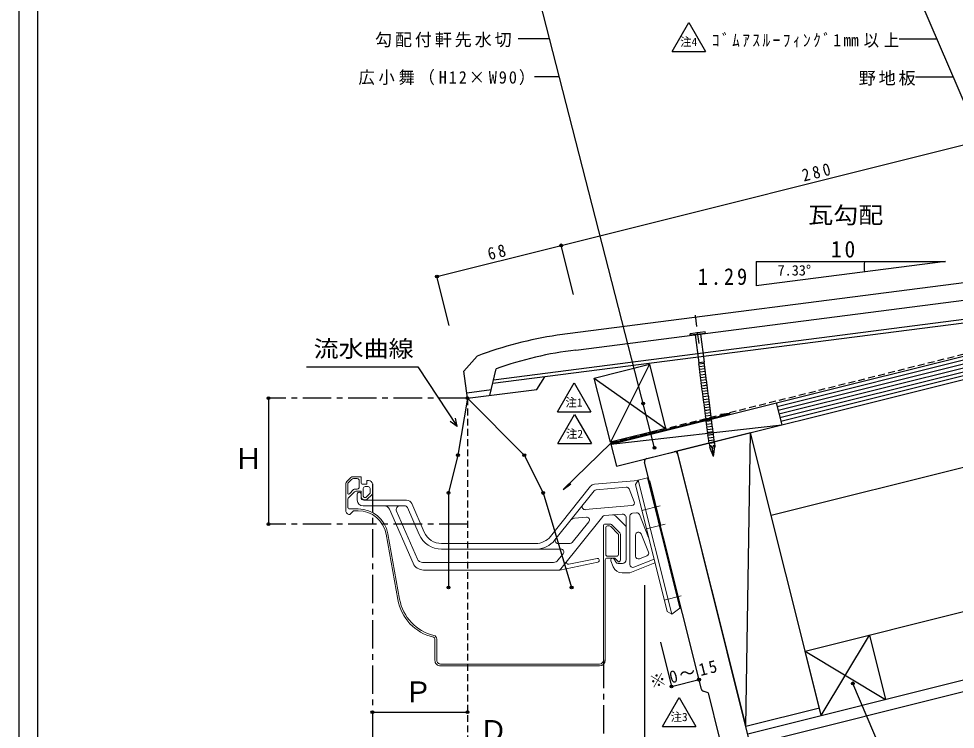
# Model space of a CAD drawing. Units: millimetres, scale not verified. Extents: x -1472 to 601, y -426 to 425.
# Drawn here: x -600.8 to -106.2, y -140.8 to 234.7 of the extents above; entities that cross this region are included whole.
import ezdxf
from ezdxf.enums import TextEntityAlignment as Align

# ---------------------------------------------------------------- set-up
doc = ezdxf.new("R2010")
doc.units = ezdxf.units.MM
doc.header["$LTSCALE"] = 3
doc.header["$PDMODE"] = 32
doc.header["$PDSIZE"] = 1.5
for name, pattern in [('CHAIN1', [8, 5, -1, 1, -1]), ('DASHED1', [1.8, 1.2, -0.6]), ('DASHED2', [3, 2, -1])]:
    doc.linetypes.add(name, pattern=pattern)
for name, color, linetype in [('0-0_用紙', 7, 'Continuous'), ('0-1_野地板', 7, 'Continuous'), ('0-2_瓦', 7, 'Continuous'), ('0-3_釘', 4, 'Continuous'), ('0-7_文字', 7, 'Continuous'), ('0-8_寸法', 7, 'Continuous')]:
    doc.layers.add(name, color=color, linetype=linetype)
doc.layers.add('5-5_水切', color=7, linetype='Continuous', lineweight=18)
doc.styles.add('ＭＳ ゴシック', font='')
doc.styles.get('ＭＳ ゴシック').set_extended_font_data('MS Gothic')

# ---------------------------------------------------------------- blocks, each defined once
blk = doc.blocks.new('gf')
at = {"layer": '5-5_水切'}
for p, q in [((-82.69, 25.162), (-82.69, 10.784)), ((-82.249, 26.22), (-80.128, 28.342)), ((-81.69, 24.955), (-81.69, 20.087)), ((-81.451, 25.604), (-79.713, 27.342)), ((-79.068, 28.784), (-74.69, 28.784)), ((-78.654, 27.784), (-76.69, 27.784)), ((-75.69, 26.784), (-75.69, 23.284)), ((-74.69, 28.784), (-74.69, 25.784)), ((-73.69, 24.784), (-71.69, 24.784)), ((-71.69, 26.784), (-70.69, 26.784)), ((-71.69, 26.784), (-71.69, 24.784)), ((-68.69, 24.784), (-68.69, 19.998)), ((48.615, 24.846), (71.596, 26.857)), ((70.235, 24.589), (71.691, 27.014)), ((71.691, 27.014), (76.541, 28.227)), ((89.396, -43.806), (71.691, 27.014)), ((93.761, -40.653), (76.541, 28.227)), ((-78.205, 20.771), (-81.416, 17.373)), ((-78.722, 21.971), (-80.826, 19.744)), ((-77.995, 22.284), (-76.69, 22.284)), ((-77.478, 21.084), (-74.69, 21.084)), ((-74.69, 21.084), (-74.69, 18.584)), ((-73.49, 22.584), (-73.49, 18.584)), ((-72.49, 23.584), (-70.89, 23.584)), ((-69.89, 20.08), (-72.186, 17.784)), ((-69.89, 22.584), (-69.89, 20.08)), ((25.338, -2.763), (46.534, 23.732)), ((27.681, -4.637), (48.476, 21.356)), ((49.516, 21.914), (65.322, 23.296)), ((66.844, 22.364), (69.584, 15.581)), ((70.235, 24.589), (86.97, -42.351)), ((-81.69, 16.686), (-81.69, 12.784)), ((-76.664, 19.584), (-76.664, 16.382)), ((-74.664, 17.882), (-74.664, 19.584)), ((-73.164, 16.382), (-50.627, 16.382)), ((-72.69, 17.784), (-72.186, 17.784)), ((-72.69, 16.584), (-72.104, 16.584)), ((-68.983, 19.29), (-71.396, 16.876)), ((-80.689, 11.784), (-76.239, 11.784)), ((-80.688, 8.781), (-78.688, 10.781)), ((-78.689, 10.784), (-76.241, 10.784)), ((-73.664, 13.382), (-51.609, 13.382)), ((-59.662, 11.583), (-47.216, -16.917)), ((-55.952, 10.582), (-44.903, -14.717)), ((-50.235, 12.483), (-44.033, -1.719)), ((-47.878, 14.583), (-41.283, -0.518)), ((43.736, 11.373), (68.324, 13.525)), ((73.631, 11.007), (83.268, 13.416)), ((30.796, -19.953), (52.921, 7.703)), ((36.873, -5.953), (45.614, 4.973)), ((38.067, 6.858), (44.312, 7.405)), ((53.955, 8.252), (63.162, 9.058)), ((59.776, 8.044), (64.75, 3.07)), ((65.336, 7.065), (65.336, -15.016)), ((67.336, 8.048), (67.336, -17.635)), ((68.705, 9.543), (70.805, 9.726)), ((72.326, 8.794), (77.2, -3.268)), ((53.311, 2.784), (53.311, -68.216)), ((54.311, 3.784), (56.897, 3.784)), ((54.511, 1.784), (54.511, -12.216)), ((55.511, 2.784), (56.482, 2.784)), ((57.189, 2.488), (61.018, -1.34)), ((57.604, 3.488), (62.018, -0.926)), ((76.056, 1.305), (85.948, 3.778)), ((-55.286, -36.131), (-61.476, -1.572)), ((-54.302, -35.955), (-60.492, -1.395)), ((61.311, -2.045), (61.311, -12.216)), ((62.311, -1.631), (62.311, -15.216)), ((70.336, -2.005), (70.336, -13.187)), ((73.227, -1.444), (77.111, -11.056)), ((-32.119, -6.516), (17.53, -6.516)), ((-32.119, -9.516), (30.902, -9.516)), ((29.299, -6.516), (35.702, -6.516)), ((29.324, -15.39), (32.073, -11.953)), ((49.955, -14.361), (35.036, -17.489)), ((55.311, -14.216), (59.311, -14.216)), ((55.511, -13.216), (60.311, -13.216)), ((59.023, -14.835), (59.865, -16.274)), ((59.311, -14.219), (61.31, -16.219)), ((80.062, -14.717), (69.398, -19.026)), ((72.398, -14.578), (76.282, -13.009)), ((-42.154, -16.516), (26.981, -16.516)), ((50.365, -16.319), (30.346, -20.516)), ((54.311, -15.216), (54.311, -68.216)), ((58.54, -18.909), (57.234, -15.719)), ((61.16, -17.016), (63.336, -17.016)), ((67.336, -22.016), (80.552, -16.676)), ((-41.717, -20.516), (30.345, -20.516)), ((63.167, -22.016), (67.336, -22.016)), ((85.482, -36.399), (94.348, -34.182)), ((86.97, -42.351), (89.396, -43.806)), ((89.396, -43.806), (93.761, -40.653)), ((-35.689, -57.019), (-35.689, -68.216)), ((-34.689, -57.021), (-34.689, -68.216)), ((-32.689, -70.216), (51.311, -70.216)), ((-32.689, -71.216), (51.311, -71.216))]:
    blk.add_line(p, q, dxfattribs=at)
for centre, radius, start, end in [((-81.19, 25.162), 1.5, 131.81052, 180.00002), ((-80.69, 24.955), 1, 135, 180.00001), ((-79.068, 27.284), 1.5, 89.99998, 135), ((-78.654, 26.284), 1.5, 89.99998, 135), ((-76.69, 26.784), 1, 0, 89.99998), ((-73.69, 25.784), 1, 180.00003, 270.00006), ((-70.69, 24.784), 2, 0, 89.99998), ((48.877, 21.858), 3, 95.00001, 141.34044), ((-81.19, 20.087), 0.5, 180.00998, 316.60666), ((-77.995, 21.284), 1, 89.99971, 136.61368), ((-77.478, 20.084), 1, 89.99976, 136.61372), ((-76.69, 23.284), 1, 270.00006, 0), ((-75.664, 19.584), 1, 0, 180.00002), ((-72.49, 22.584), 1, 89.99998, 179.99997), ((-70.89, 22.584), 1, 0, 89.99998), ((-69.69, 19.998), 1, 314.99353, 359.99081), ((49.647, 20.419), 1.5, 95.00001, 141.34044), ((65.453, 21.802), 1.5, 22, 95.00001), ((-80.69, 16.686), 1, 136.61897, 180.00707), ((-81.49, 19.756), 0.2, 340.07306, 341.31769), ((-73.664, 16.382), 3, 180.00003, 270.00003), ((-72.69, 18.584), 2, 179.99997, 270), ((-73.164, 17.882), 1.5, 180.00003, 270.00003), ((-72.69, 18.584), 0.8, 179.99997, 270), ((-72.104, 17.584), 1, 270.00052, 315.00037), ((-50.627, 13.382), 3, 23.59135, 89.99998), ((68.193, 15.019), 1.5, 275, 22.00003), ((-80.69, 10.784), 2, 180.00003, 270.00006), ((-80.69, 12.784), 1, 180.00003, 270.00006), ((-76.241, -4.216), 16, 10.15425, 89.99992), ((-76.241, -4.216), 15, 10.15425, 89.99992), ((-62.412, 10.382), 3, 23.59135, 89.99998), ((-54.119, 11.382), 2, 90, 203.59135), ((-51.609, 11.882), 1.5, 23.59135, 89.99998), ((43.602, 12.864), 1.5, 141.34044, 274.99997), ((38.328, 3.87), 3, 95.00001, 141.34044), ((44.443, 5.91), 1.5, 321.34049, 95), ((54.092, 6.766), 1.5, 95.00001, 141.34044), ((58.362, 6.63), 2, 45, 95.00001), ((63.336, 7.065), 2, 0, 95.00001), ((68.836, 8.048), 1.5, 95.00001, 180.00001), ((70.935, 8.232), 1.5, 22, 95.00001), ((54.311, 2.784), 1, 89.99998, 180.00002), ((55.511, 1.784), 1, 89.99998, 180.00002), ((56.482, 1.784), 1, 45, 89.99998), ((56.897, 2.784), 1, 45, 89.99998), ((63.336, 1.656), 2, 0.00023, 45.00016), ((-32.119, 3.484), 13, 203.5914, 270.00003), ((-32.119, 3.484), 10, 203.5914, 270.00003), ((17.53, 3.484), 10, 270.00003, 321.34048), ((17.53, 3.484), 13, 270.00003, 321.34048), ((29.299, -5.016), 1.5, 141.34044, 270), ((60.311, -2.045), 1, 0, 45), ((61.311, -1.631), 1, 0, 45), ((71.836, -2.005), 1.5, 22, 180.00001), ((30.902, -11.016), 1.5, 321.34049, 90.00003), ((35.702, -5.016), 1.5, 270.00003, 321.34048), ((-42.154, -13.516), 3, 203.59135, 270), ((50.16, -15.34), 1, 281.84134, 101.84128), ((55.311, -15.216), 1, 89.99998, 180.00002), ((55.511, -12.216), 1, 180.00003, 270.00006), ((58.16, -15.34), 1, 30.34142, 202.25223), ((60.311, -12.216), 1, 270.00006, 0), ((71.836, -13.187), 1.5, 180.00003, 292.00006), ((75.72, -11.618), 1.5, 292.00006, 22.00003), ((-41.717, -14.516), 6, 203.5914, 270.00003), ((26.981, -13.516), 3, 270, 321.34042), ((34.831, -16.51), 1, 141.34044, 281.84131), ((63.167, -17.016), 5, 202.2523, 270.00003), ((61.16, -15.516), 1.5, 210.34126, 270.00003), ((61.311, -15.216), 1, 270.00006, 0), ((63.336, -15.016), 2, 270.00003, 360), ((68.836, -17.635), 1.5, 180.00003, 292.00006), ((29.625, -19.016), 1.5, 270.00003, 321.34048), ((-30.678, -31.723), 25, 190.15428, 256.63263), ((-30.678, -31.723), 24, 190.15428, 256.63263), ((-36.689, -57.019), 1, 0.00055, 76.63264), ((-36.689, -57.019), 2, 0.00055, 76.63264), ((-32.689, -68.216), 3, 180.00003, 270.00006), ((-32.689, -68.216), 2, 180.00003, 270.00006), ((51.311, -68.216), 3, 270.00006, 0), ((51.311, -68.216), 2, 270.00006, 0)]:
    blk.add_arc(centre, radius, start, end, dxfattribs=at)
blk = doc.blocks.new('tid')
at = {"layer": '0-7_文字'}
for p, q in [((-8.843, -4.21), (0.012, 11.127)), ((0.012, 11.127), (8.867, -4.21)), ((-8.843, -4.21), (8.867, -4.21))]:
    blk.add_line(p, q, dxfattribs=at)
at = {"layer": '0-7_文字', "color": 4, "style": 'ＭＳ ゴシック'}
blk.add_text('注1', height=4.399, dxfattribs=at).set_placement((-4.536, -2.707), align=Align.BOTTOM_LEFT)

msp = doc.modelspace()

# ---------------------------------------------------------------- linework, layer by layer
at = {"layer": '0-0_用紙'}
msp.add_line((-600.811, 425.311), (-600.811, -426.041), dxfattribs=at)
at = {"layer": '0-0_用紙', "color": 6}
msp.add_line((-590.811, 415.311), (-590.811, -416.041), dxfattribs=at)
at = {"layer": '0-1_野地板', "color": 3, "linetype": 'DASHED1'}
msp.add_line((-288.308, 10.864), (548.665, 220.107), dxfattribs=at)
at = {"layer": '0-1_野地板'}
for p, q in [((-288.065, 9.894), (548.422, 219.015)), ((-285.155, -1.748), (545.512, 205.918)), ((-203.42, -27.699), (534.598, 156.805)), ((-185.473, -99.49), (516.65, 76.04)), ((-267.692, 52.095), (-288.308, 10.864)), ((-296.797, 44.819), (-259.203, 18.14)), ((-215.79, -143.146), (508.161, 37.84)), ((-214.335, -148.967), (506.706, 31.292)), ((-200.752, 31.722), (-197.842, 20.08)), ((-288.065, 9.894), (-197.842, 20.08)), ((-216.76, -139.266), (-214.334, 15.957)), ((-177.058, -133.15), (-214.334, 15.957)), ((-288.065, 9.894), (-285.155, -1.748)), ((-269.148, 2.254), (-254.595, 5.892)), ((-240.238, -119.569), (-270.239, 0.435)), ((-209.848, -166.915), (-252.776, 4.8)), ((-176.984, -133.445), (-151.518, -91.001)), ((-151.518, -91.001), (-143.029, -124.956)), ((-185.473, -99.49), (-143.029, -124.956)), ((-176.984, -133.445), (-185.473, -99.49)), ((-236.648, -121.561), (-239.287, -120.618)), ((-236.648, -121.561), (-230.779, -145.035)), ((-177.954, -129.564), (-216.76, -139.266))]:
    msp.add_line(p, q, dxfattribs=at)
at = {"layer": '0-1_野地板', "color": 4}
for p, q in [((-200.267, 29.782), (547.937, 216.833)), ((-199.782, 27.841), (547.452, 214.65)), ((-199.297, 25.901), (546.967, 212.467)), ((-198.812, 23.961), (546.482, 210.284)), ((-198.327, 22.02), (545.997, 208.102))]:
    msp.add_line(p, q, dxfattribs=at)
at = {"layer": '0-1_野地板'}
msp.add_lwpolyline([(-288.308, 10.864), (-296.797, 44.819), (-267.692, 52.095), (-259.203, 18.14)], close=True, dxfattribs=at)
msp.add_lwpolyline([(-214.334, 15.957), (-253.14, 6.256), (-216.76, -139.266)], dxfattribs=at)
for centre, start, end in [((-254.232, 4.437), 14.03618, 104.03618), ((-268.784, 0.799), 104.03618, 194.03616), ((-238.783, -119.205), 194.03616, 250.3461)]:
    msp.add_arc(centre, 1.5, start, end, dxfattribs=at)
at = {"layer": '0-2_瓦'}
for p, q in [((-111.318, 106.329), (-211.318, 93.461)), ((-42.642, 102.654), (-316.43, 67.422)), ((-306.593, 59.613), (-18.965, 96.626)), ((-349.986, 43.947), (-29.37, 85.205)), ((-28.674, 83.278), (-350.465, 41.869)), ((-365.656, 48.484), (-358.615, 56.448)), ((-351.904, 35.634), (-348.667, 49.662)), ((-363.805, 34.103), (-365.656, 48.484)), ((-327.108, 38.825), (-322.915, 45.414)), ((-364.188, 37.078), (-351.184, 38.751)), ((-363.805, 34.103), (-327.108, 38.825))]:
    msp.add_line(p, q, dxfattribs=at)
for centre, radius, start, end in [((-285.902, -136.503), 206.197, 98.51423, 110.64894), ((-284.298, -128.572), 189.501, 96.7568, 109.8574)]:
    msp.add_arc(centre, radius, start, end, dxfattribs=at)
at = {"layer": '0-3_釘', "linetype": 'DASHED2'}
msp.add_line((-241.506, 63.102), (-243.551, 78.989), dxfattribs=at)
at = {"layer": '0-3_釘'}
for p, q in [((-238.26, 69.213), (-246.195, 68.192)), ((-246.092, 67.399), (-246.195, 68.192)), ((-238.158, 68.42), (-246.092, 67.399)), ((-243.489, 67.734), (-241.574, 52.856)), ((-240.761, 68.085), (-238.847, 53.207)), ((-238.158, 68.42), (-238.26, 69.213)), ((-238.639, 52.569), (-241.614, 52.186)), ((-241.304, 50.754), (-241.614, 52.186)), ((-238.452, 51.121), (-241.428, 50.738)), ((-241.117, 49.306), (-241.428, 50.738)), ((-238.576, 51.105), (-241.304, 50.754)), ((-238.266, 49.673), (-241.241, 49.29)), ((-238.39, 49.657), (-241.117, 49.306)), ((-238.576, 51.105), (-238.639, 52.569)), ((-238.39, 49.657), (-238.452, 51.121)), ((-238.204, 48.209), (-238.266, 49.673)), ((-240.931, 47.858), (-241.241, 49.29)), ((-238.08, 48.225), (-241.055, 47.842)), ((-240.745, 46.41), (-241.055, 47.842)), ((-238.204, 48.209), (-240.931, 47.858)), ((-237.893, 46.777), (-240.869, 46.394)), ((-240.558, 44.962), (-240.869, 46.394)), ((-238.017, 46.761), (-240.745, 46.41)), ((-237.707, 45.328), (-240.682, 44.946)), ((-240.372, 43.513), (-240.682, 44.946)), ((-237.831, 45.313), (-240.558, 44.962)), ((-238.017, 46.761), (-238.08, 48.225)), ((-237.831, 45.313), (-237.893, 46.777)), ((-237.645, 43.864), (-237.707, 45.328)), ((-237.521, 43.88), (-240.496, 43.498)), ((-240.186, 42.065), (-240.496, 43.498)), ((-237.645, 43.864), (-240.372, 43.513)), ((-237.334, 42.432), (-240.31, 42.049)), ((-239.999, 40.617), (-240.31, 42.049)), ((-237.458, 42.416), (-240.186, 42.065)), ((-237.148, 40.984), (-240.123, 40.601)), ((-239.813, 39.169), (-240.123, 40.601)), ((-237.272, 40.968), (-239.999, 40.617)), ((-237.458, 42.416), (-237.521, 43.88)), ((-237.272, 40.968), (-237.334, 42.432)), ((-237.086, 39.52), (-237.148, 40.984)), ((-236.962, 39.536), (-239.937, 39.153)), ((-239.627, 37.721), (-239.937, 39.153)), ((-237.086, 39.52), (-239.813, 39.169)), ((-236.775, 38.088), (-239.751, 37.705)), ((-239.44, 36.273), (-239.751, 37.705)), ((-236.899, 38.072), (-239.627, 37.721)), ((-236.589, 36.64), (-239.564, 36.257)), ((-239.254, 34.825), (-239.564, 36.257)), ((-236.713, 36.624), (-239.44, 36.273)), ((-236.403, 35.192), (-239.378, 34.809)), ((-239.068, 33.377), (-239.378, 34.809)), ((-236.527, 35.176), (-239.254, 34.825)), ((-236.899, 38.072), (-236.962, 39.536)), ((-236.713, 36.624), (-236.775, 38.088)), ((-236.527, 35.176), (-236.589, 36.64)), ((-236.34, 33.728), (-236.403, 35.192)), ((-236.216, 33.744), (-239.192, 33.361)), ((-238.881, 31.929), (-239.192, 33.361)), ((-236.34, 33.728), (-239.068, 33.377)), ((-236.03, 32.296), (-239.005, 31.913)), ((-238.695, 30.481), (-239.005, 31.913)), ((-236.154, 32.28), (-238.881, 31.929)), ((-235.844, 30.848), (-238.819, 30.465)), ((-238.509, 29.033), (-238.819, 30.465)), ((-235.968, 30.832), (-238.695, 30.481)), ((-236.154, 32.28), (-236.216, 33.744)), ((-235.968, 30.832), (-236.03, 32.296)), ((-235.781, 29.384), (-235.844, 30.848)), ((-235.657, 29.4), (-238.633, 29.017)), ((-238.322, 27.585), (-238.633, 29.017)), ((-235.781, 29.384), (-238.509, 29.033)), ((-235.471, 27.952), (-238.446, 27.569)), ((-238.136, 26.137), (-238.446, 27.569)), ((-235.595, 27.936), (-238.322, 27.585)), ((-235.285, 26.504), (-238.26, 26.121)), ((-237.95, 24.689), (-238.26, 26.121)), ((-235.409, 26.488), (-238.136, 26.137)), ((-235.098, 25.056), (-238.074, 24.673)), ((-235.222, 25.04), (-237.95, 24.689)), ((-235.595, 27.936), (-235.657, 29.4)), ((-235.409, 26.488), (-235.471, 27.952)), ((-235.222, 25.04), (-235.285, 26.504)), ((-235.036, 23.592), (-235.098, 25.056)), ((-237.763, 23.241), (-238.074, 24.673)), ((-234.912, 23.608), (-237.887, 23.225)), ((-237.577, 21.793), (-237.887, 23.225)), ((-235.036, 23.592), (-237.763, 23.241)), ((-234.725, 22.16), (-237.701, 21.777)), ((-237.391, 20.345), (-237.701, 21.777)), ((-234.849, 22.144), (-237.577, 21.793)), ((-234.539, 20.711), (-237.515, 20.329)), ((-237.204, 18.896), (-237.515, 20.329)), ((-234.663, 20.696), (-237.391, 20.345)), ((-234.849, 22.144), (-234.912, 23.608)), ((-234.663, 20.696), (-234.725, 22.16)), ((-234.477, 19.247), (-234.539, 20.711)), ((-234.353, 19.263), (-237.328, 18.881)), ((-237.018, 17.448), (-237.328, 18.881)), ((-234.477, 19.247), (-237.204, 18.896)), ((-234.166, 17.815), (-237.142, 17.432)), ((-236.832, 16), (-237.142, 17.432)), ((-234.29, 17.799), (-237.018, 17.448)), ((-233.98, 16.367), (-236.956, 15.984)), ((-236.645, 14.552), (-236.956, 15.984)), ((-234.104, 16.351), (-236.832, 16)), ((-233.794, 14.919), (-236.769, 14.536)), ((-233.918, 14.903), (-236.645, 14.552)), ((-234.29, 17.799), (-234.353, 19.263)), ((-234.104, 16.351), (-234.166, 17.815)), ((-233.918, 14.903), (-233.98, 16.367)), ((-233.731, 13.455), (-233.794, 14.919)), ((-236.459, 13.104), (-236.769, 14.536)), ((-233.607, 13.471), (-236.583, 13.088)), ((-236.273, 11.656), (-236.583, 13.088)), ((-233.731, 13.455), (-236.459, 13.104)), ((-233.421, 12.023), (-236.397, 11.64)), ((-236.086, 10.208), (-236.397, 11.64)), ((-233.545, 12.007), (-236.273, 11.656)), ((-233.359, 10.559), (-236.086, 10.208)), ((-236.086, 10.208), (-235.816, 8.106)), ((-233.545, 12.007), (-233.607, 13.471)), ((-233.359, 10.559), (-233.421, 12.023)), ((-233.359, 10.559), (-233.088, 8.457)), ((-235.438, 9.283), (-235.816, 8.106)), ((-233.829, 3.441), (-235.816, 8.106)), ((-233.829, 3.441), (-234.342, 7.426)), ((-233.829, 3.441), (-233.088, 8.457)), ((-233.752, 9.5), (-233.088, 8.457))]:
    msp.add_line(p, q, dxfattribs=at)
for points in [[(-238.763, 52.553), (-238.791, 53.215), (-241.63, 52.849)], [(-238.763, 52.553), (-241.49, 52.202), (-241.63, 52.849)], [(-235.438, 9.283), (-234.342, 7.426), (-233.752, 9.5)]]:
    msp.add_lwpolyline(points, dxfattribs=at)
at = {"layer": '0-7_文字'}
msp.add_line((-126.33, -195.773), (-160.272, -116.531), dxfattribs=at)
msp.add_point((-160.272, -116.531), dxfattribs=at)
at = {"layer": '0-8_寸法'}
for p, q in [((-264.994, 7.958), (-325.507, 244.066)), ((-47.076, 63.582), (-124.275, 243.813)), ((-255.751, 217.42), (-246.896, 232.757)), ((-246.896, 232.757), (-238.04, 217.42)), ((-320.381, 224.066), (-336.94, 224.066)), ((-115.708, 223.813), (-135.708, 223.813)), ((-255.751, 217.42), (-238.04, 217.42)), ((-315.255, 204.066), (-328.374, 204.066)), ((-107.142, 203.813), (-127.142, 203.813)), ((-314.318, 114.906), (-42.678, 182.816)), ((-379.907, 98.509), (-314.318, 114.906)), ((-307.852, 89.04), (-314.318, 114.906)), ((-211.318, 106.329), (-211.318, 93.461)), ((-211.318, 106.329), (-111.318, 106.329)), ((-373.44, 72.643), (-379.907, 98.509)), ((-468.878, 34.103), (-468.878, -32.316)), ((-316.048, 10.278), (-307.193, 25.615)), ((-307.193, 25.615), (-298.337, 10.278)), ((-369.203, 19.132), (-370.086, 23.596)), ((-316.048, 10.278), (-298.337, 10.278)), ((-267.736, -9.579), (-261.871, -33.036)), ((-270.239, -64.573), (-270.239, -199.292)), ((-261.908, -94.736), (-256.044, -118.193)), ((-256.044, -118.193), (-241.492, -114.555)), ((-260.819, -139.285), (-251.964, -123.948)), ((-251.964, -123.948), (-243.109, -139.285)), ((-414.004, -131.754), (-363.805, -131.754)), ((-260.819, -139.285), (-243.109, -139.285))]:
    msp.add_line(p, q, dxfattribs=at)
at = {"layer": '0-8_寸法', "linetype": 'CHAIN1'}
for p, q in [((-363.805, 34.103), (-468.878, 34.103)), ((-414.004, -11.09), (-414.004, -152.893)), ((-363.805, -32.316), (-468.878, -32.316)), ((-292.003, -104.09), (-292.003, -152.893))]:
    msp.add_line(p, q, dxfattribs=at)
at = {"layer": '0-8_寸法', "color": 5}
msp.add_line((-363.805, 34.103), (-368.805, 4.103), dxfattribs=at)
at = {"layer": '0-8_寸法', "linetype": 'DASHED1'}
msp.add_line((-363.805, 34.103), (-363.805, -175.645), dxfattribs=at)
at = {"layer": '0-8_寸法', "color": 2}
for p, q in [((-288.137, 10.33), (-225.113, 26.086)), ((-225.113, 26.086), (-230.083, 25.543)), ((-313.299, -13.999), (-288.137, 10.33)), ((-313.299, -13.999), (-309.186, -11.156))]:
    msp.add_line(p, q, dxfattribs=at)
at = {"layer": '0-8_寸法'}
msp.add_lwpolyline([(-448.781, 50.76), (-389.948, 50.76), (-369.203, 19.132), (-372.933, 21.776)], dxfattribs=at)
at = {"layer": '0-8_寸法', "color": 5}
for points in [[(-363.805, 34.103), (-333.805, 4.103), (-323.805, -15.897), (-308.805, -65.897)], [(-368.805, 4.103), (-373.805, -15.897), (-373.805, -65.897)]]:
    msp.add_lwpolyline(points, dxfattribs=at)
at = {"layer": '0-8_寸法'}
msp.add_arc((-133.524, 103.459), 20.784, 172.06288, 187.29884, dxfattribs=at)
for p in [(-314.318, 114.906), (-379.907, 98.509), (-468.878, 34.103), (-270.978, 31.308), (-266.958, 15.624), (-264.994, 7.958), (-468.878, -32.316), (-256.044, -118.193), (-241.492, -114.555), (-414.004, -131.754), (-363.805, -131.754)]:
    msp.add_point(p, dxfattribs=at)
at = {"layer": '0-8_寸法', "color": 5}
for p in [(-363.805, 34.103), (-368.805, 4.103), (-333.805, 4.103), (-373.805, -15.897), (-323.805, -15.897), (-373.805, -65.897), (-308.805, -65.897)]:
    msp.add_point(p, dxfattribs=at)

# ---------------------------------------------------------------- block references
at = {"layer": '0-8_寸法'}
for name, p in [('tid', (-307.494, 31.113)), ('gf', (-345.314, -36.1))]:
    msp.add_blockref(name, p, dxfattribs=at)

# ---------------------------------------------------------------- texts
at = {"layer": '0-8_寸法', "color": 4, "style": 'ＭＳ ゴシック'}
for s, p in [('注4', (-251.443, 218.923)), ('注2', (-311.74, 11.781)), ('注3', (-256.511, -137.782))]:
    msp.add_text(s, height=4.399, dxfattribs=at).set_placement(p, align=Align.BOTTOM_LEFT)
at = {"layer": '0-8_寸法', "style": 'ＭＳ ゴシック', "width": 1.1}
for s, p in [('瓦勾配', (-183.807, 123.887)), ('流水曲線', (-445.04, 53.262))]:
    msp.add_text(s, height=8.798, dxfattribs=at).set_placement(p, align=Align.BOTTOM_LEFT)
at = {"layer": '0-8_寸法', "style": 'ＭＳ ゴシック'}
for s, height, p in [('7.33°', 5.499, (-200.01, 97.346)), ('Ｈ', 11, (-487.006, -6.529)), ('Ｐ', 11, (-397.408, -129.783)), ('Ｄ', 11, (-357.637, -150.206))]:
    msp.add_text(s, height=height, dxfattribs=at).set_placement(p, align=Align.BOTTOM_LEFT)
at = {"layer": '0-8_寸法', "attachment_point": 7, "style": 'ＭＳ ゴシック'}
for s, insert, char_height in [('\\T1.17;勾配付軒先水切', (-412.637, 219.566), 6.598), ('\\T1.32;\\W0.9;ｺﾞﾑｱｽﾙｰﾌｨﾝｸﾞ1㎜以上', (-234.708, 219.313), 6.598), ('\\T1.24;\\W0.95;広小舞（H12×W90）', (-421.374, 199.566), 6.598), ('\\T1.17;野地板', (-157.142, 199.312), 6.598), ('\\T1.27;\\W0.95;10', (-171.885, 108.375), 8.798), ('\\T1.28;\\W0.9;1.29', (-242.136, 93.913), 8.798)]:
    msp.add_mtext(s, dxfattribs=dict(at, insert=insert, char_height=char_height))
at = {"layer": '0-8_寸法', "char_height": 6.598, "attachment_point": 7, "rotation": 14.036, "style": 'ＭＳ ゴシック'}
for s, insert in [('\\T1.38;\\W0.9;280', (-186.138, 148.497)), ('\\T1.36;\\W0.9;68', (-352.206, 106.98)), ('\\T1.25;\\W0.95;※0～15', (-266.594, -119.284))]:
    msp.add_mtext(s, dxfattribs=dict(at, insert=insert))

doc.saveas('drawing.dxf')
